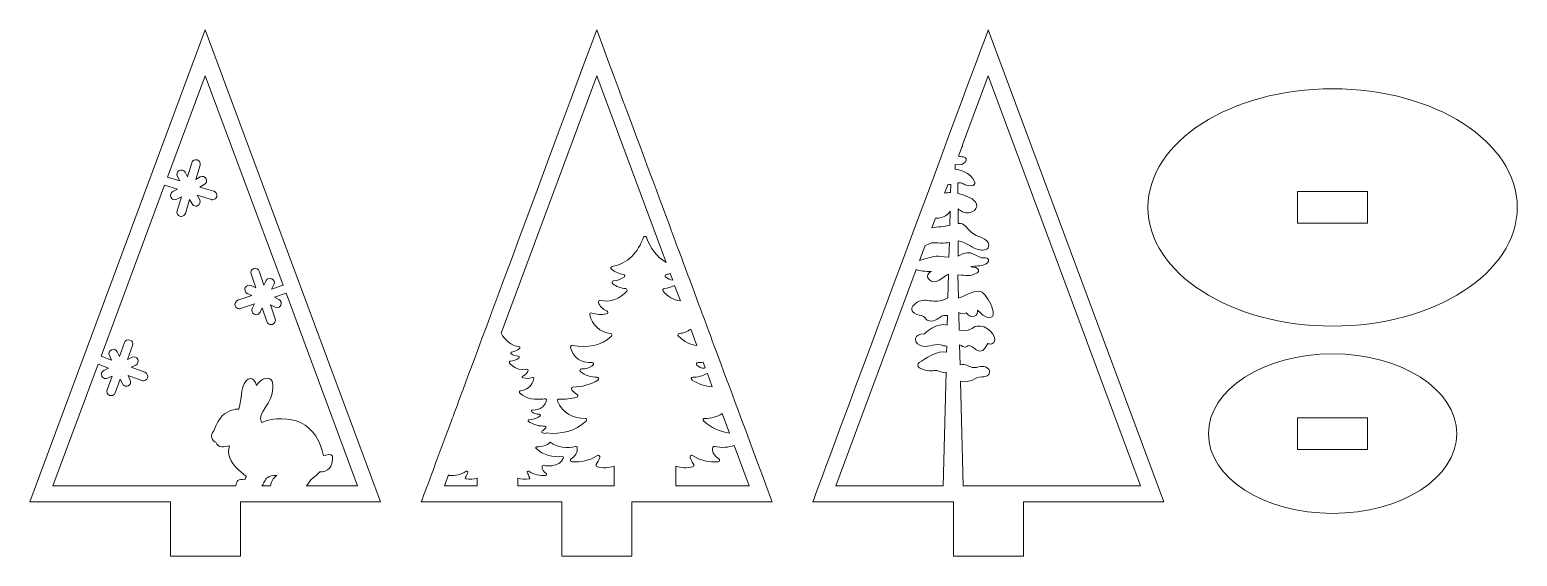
# Model space of a CAD drawing. Header units: inches. Extents: x 439 to 864, y -152 to -2.
import ezdxf

# ---------------------------------------------------------------- set-up
doc = ezdxf.new("R2010")
doc.units = ezdxf.units.IN
doc.header["$MEASUREMENT"] = 0
doc.layers.add('_U+0421_U+043B_U+043E_U+0439 1', color=7, linetype='Continuous')

# ---------------------------------------------------------------- blocks, each defined once
blk = doc.blocks.new('block 2')
at = {"layer": '_U+0421_U+043B_U+043E_U+0439 1', "color": 1, "lineweight": 5, "true_color": 0xff1200}
blk.add_lwpolyline([(488.97, -2.16), (438.86, -136.88), (479.02, -136.88), (479.02, -152.4), (499.02, -152.4), (499.02, -136.88), (539.08, -136.88), (488.97, -2.16)], dxfattribs=at)
for points, knots in [([(525.28, -123.88), (525.21, -123.01), (523.52, -123.49), (522.76, -123.73), (522.02, -119.68), (519.9, -116.08), (516.16, -114.28), (513.19, -112.85), (508.49, -112.72), (505.08, -114.28), (503.65, -111.07), (508.33, -109.03), (508.33, -104.3), (508.33, -103.32), (508.38, -101.19), (506.07, -101.65), (505.05, -101.84), (504.21, -102.82), (503.61, -103.7), (503.33, -102.26), (502.5, -101.68), (501.83, -101.68), (500.98, -101.7), (500.42, -102.7), (500.11, -103.24), (499.24, -104.77), (499.46, -106.98), (498.58, -110.41), (497.9, -110.39), (497.21, -110.51), (496.59, -110.72), (494.54, -111.4), (492.96, -112.46), (491.45, -116.6), (490.2, -117.81), (490.94, -119.7), (492.02, -119.88), (492.71, -121.69), (494.48, -121.09), (495.91, -120.94), (495.11, -123.11), (496.23, -125.66), (498.07, -127.32), (498.9, -128.08), (499.74, -128.98), (500.74, -129.55), (500.58, -129.85), (500.44, -130.18), (500.32, -130.58), (498.36, -130.17), (497.8, -131), (497.71, -132.29), (497.71, -132.29), (445.46, -132.29), (445.46, -132.29), (445.46, -132.29), (458.35, -97.63), (458.35, -97.63), (458.35, -97.63), (461.36, -98.74), (461.36, -98.74), (461.36, -98.74), (460.03, -99.35), (460.03, -99.35), (459.42, -99.64), (459.14, -100.37), (459.43, -100.99), (459.64, -101.44), (460.09, -101.71), (460.55, -101.71), (460.73, -101.71), (460.9, -101.67), (461.07, -101.59), (461.07, -101.59), (462.39, -100.98), (462.39, -100.98), (462.39, -100.98), (460.95, -104.92), (460.95, -104.92), (460.71, -105.55), (461.04, -106.26), (461.68, -106.5), (461.82, -106.55), (461.97, -106.57), (462.11, -106.57), (462.61, -106.57), (463.08, -106.27), (463.27, -105.77), (463.27, -105.77), (464.71, -101.83), (464.71, -101.83), (464.71, -101.83), (465.32, -103.15), (465.32, -103.15), (465.53, -103.6), (465.98, -103.87), (466.45, -103.87), (466.62, -103.87), (466.8, -103.83), (466.96, -103.76), (467.58, -103.47), (467.85, -102.74), (467.56, -102.12), (467.56, -102.12), (466.95, -100.79), (466.95, -100.79), (466.95, -100.79), (470.89, -102.24), (470.89, -102.24), (471.03, -102.29), (471.17, -102.32), (471.31, -102.32), (471.82, -102.32), (472.29, -102.01), (472.47, -101.5), (472.71, -100.87), (472.38, -100.16), (471.74, -99.92), (471.74, -99.92), (467.8, -98.47), (467.8, -98.47), (467.8, -98.47), (469.13, -97.86), (469.13, -97.86), (469.74, -97.58), (470.01, -96.84), (469.73, -96.22), (469.44, -95.61), (468.71, -95.33), (468.09, -95.62), (468.09, -95.62), (466.77, -96.23), (466.77, -96.23), (466.77, -96.23), (468.21, -92.3), (468.21, -92.3), (468.45, -91.66), (468.12, -90.95), (467.48, -90.71), (466.84, -90.48), (466.13, -90.81), (465.89, -91.45), (465.89, -91.45), (464.45, -95.38), (464.45, -95.38), (464.45, -95.38), (463.84, -94.06), (463.84, -94.06), (463.55, -93.44), (462.82, -93.17), (462.2, -93.46), (461.58, -93.74), (461.31, -94.48), (461.6, -95.1), (461.6, -95.1), (462.21, -96.42), (462.21, -96.42), (462.21, -96.42), (459.21, -95.32), (459.21, -95.32), (459.21, -95.32), (477.36, -46.53), (477.36, -46.53), (477.36, -46.53), (481.01, -47.65), (481.01, -47.65), (481.01, -47.65), (479.72, -48.33), (479.72, -48.33), (479.12, -48.65), (478.89, -49.4), (479.21, -50), (479.43, -50.42), (479.86, -50.66), (480.3, -50.66), (480.49, -50.66), (480.69, -50.61), (480.88, -50.51), (480.88, -50.51), (482.17, -49.83), (482.17, -49.83), (482.17, -49.83), (480.94, -53.83), (480.94, -53.83), (480.74, -54.49), (481.11, -55.18), (481.76, -55.38), (481.88, -55.41), (482, -55.43), (482.12, -55.43), (482.65, -55.43), (483.14, -55.09), (483.3, -54.56), (483.3, -54.56), (484.53, -50.55), (484.53, -50.55), (484.53, -50.55), (485.21, -51.83), (485.21, -51.83), (485.43, -52.25), (485.86, -52.49), (486.3, -52.49), (486.5, -52.49), (486.7, -52.44), (486.88, -52.35), (487.48, -52.02), (487.71, -51.28), (487.39, -50.68), (487.39, -50.68), (486.71, -49.39), (486.71, -49.39), (486.71, -49.39), (490.72, -50.61), (490.72, -50.61), (490.84, -50.65), (490.96, -50.67), (491.08, -50.67), (491.61, -50.67), (492.1, -50.33), (492.26, -49.79), (492.46, -49.14), (492.09, -48.45), (491.44, -48.25), (491.44, -48.25), (487.43, -47.03), (487.43, -47.03), (487.43, -47.03), (488.72, -46.34), (488.72, -46.34), (489.32, -46.02), (489.55, -45.28), (489.23, -44.67), (488.91, -44.07), (488.16, -43.84), (487.56, -44.16), (487.56, -44.16), (486.27, -44.85), (486.27, -44.85), (486.27, -44.85), (487.5, -40.84), (487.5, -40.84), (487.69, -40.18), (487.33, -39.5), (486.67, -39.3), (486.02, -39.1), (485.33, -39.47), (485.13, -40.11), (485.13, -40.11), (483.91, -44.13), (483.91, -44.13), (483.91, -44.13), (483.22, -42.84), (483.22, -42.84), (482.9, -42.23), (482.16, -42.01), (481.56, -42.33), (480.95, -42.65), (480.72, -43.4), (481.04, -44), (481.04, -44), (481.73, -45.29), (481.73, -45.29), (481.73, -45.29), (478.22, -44.21), (478.22, -44.21), (478.22, -44.21), (488.97, -15.31), (488.97, -15.31), (488.97, -15.31), (511.19, -75.06), (511.19, -75.06), (511.19, -75.06), (507.94, -76.15), (507.94, -76.15), (507.94, -76.15), (508.59, -74.84), (508.59, -74.84), (508.89, -74.23), (508.64, -73.49), (508.03, -73.19), (507.42, -72.88), (506.68, -73.13), (506.38, -73.74), (506.38, -73.74), (505.73, -75.05), (505.73, -75.05), (505.73, -75.05), (504.4, -71.07), (504.4, -71.07), (504.18, -70.42), (503.48, -70.08), (502.84, -70.29), (502.19, -70.51), (501.84, -71.2), (502.06, -71.85), (502.06, -71.85), (503.39, -75.83), (503.39, -75.83), (503.39, -75.83), (502.08, -75.18), (502.08, -75.18), (501.47, -74.87), (500.73, -75.12), (500.43, -75.73), (500.12, -76.34), (500.37, -77.09), (500.98, -77.39), (500.98, -77.39), (502.28, -78.04), (502.28, -78.04), (502.28, -78.04), (498.31, -79.37), (498.31, -79.37), (497.66, -79.58), (497.31, -80.29), (497.53, -80.93), (497.7, -81.45), (498.18, -81.77), (498.7, -81.77), (498.83, -81.77), (498.96, -81.75), (499.09, -81.71), (499.09, -81.71), (503.07, -80.38), (503.07, -80.38), (503.07, -80.38), (502.42, -81.69), (502.42, -81.69), (502.11, -82.3), (502.36, -83.04), (502.97, -83.34), (503.15, -83.43), (503.34, -83.47), (503.52, -83.47), (503.97, -83.47), (504.41, -83.22), (504.63, -82.79), (504.63, -82.79), (505.28, -81.48), (505.28, -81.48), (505.28, -81.48), (506.61, -85.46), (506.61, -85.46), (506.78, -85.98), (507.26, -86.3), (507.78, -86.3), (507.91, -86.3), (508.04, -86.28), (508.17, -86.24), (508.81, -86.02), (509.16, -85.32), (508.95, -84.67), (508.95, -84.67), (507.62, -80.7), (507.62, -80.7), (507.62, -80.7), (508.92, -81.35), (508.92, -81.35), (509.1, -81.44), (509.29, -81.48), (509.47, -81.48), (509.93, -81.48), (510.36, -81.23), (510.58, -80.79), (510.88, -80.18), (510.64, -79.44), (510.02, -79.14), (510.02, -79.14), (508.72, -78.49), (508.72, -78.49), (508.72, -78.49), (512.05, -77.37), (512.05, -77.37), (512.05, -77.37), (532.48, -132.29), (532.48, -132.29), (532.48, -132.29), (517.94, -132.29), (517.94, -132.29), (518.29, -131.71), (518.82, -130.82), (519.83, -130.05), (520.22, -129.73), (521.24, -128.92), (521.67, -128.32), (523.97, -128.44), (525.54, -126.97), (525.28, -123.88)], [0, 0, 0, 0, 1, 1, 1, 2, 2, 2, 3, 3, 3, 4, 4, 4, 5, 5, 5, 6, 6, 6, 7, 7, 7, 8, 8, 8, 9, 9, 9, 10, 10, 10, 11, 11, 11, 12, 12, 12, 13, 13, 13, 14, 14, 14, 15, 15, 15, 16, 16, 16, 17, 17, 17, 18, 18, 18, 19, 19, 19, 20, 20, 20, 21, 21, 21, 22, 22, 22, 23, 23, 23, 24, 24, 24, 25, 25, 25, 26, 26, 26, 27, 27, 27, 28, 28, 28, 29, 29, 29, 30, 30, 30, 31, 31, 31, 32, 32, 32, 33, 33, 33, 34, 34, 34, 35, 35, 35, 36, 36, 36, 37, 37, 37, 38, 38, 38, 39, 39, 39, 40, 40, 40, 41, 41, 41, 42, 42, 42, 43, 43, 43, 44, 44, 44, 45, 45, 45, 46, 46, 46, 47, 47, 47, 48, 48, 48, 49, 49, 49, 50, 50, 50, 51, 51, 51, 52, 52, 52, 53, 53, 53, 54, 54, 54, 55, 55, 55, 56, 56, 56, 57, 57, 57, 58, 58, 58, 59, 59, 59, 60, 60, 60, 61, 61, 61, 62, 62, 62, 63, 63, 63, 64, 64, 64, 65, 65, 65, 66, 66, 66, 67, 67, 67, 68, 68, 68, 69, 69, 69, 70, 70, 70, 71, 71, 71, 72, 72, 72, 73, 73, 73, 74, 74, 74, 75, 75, 75, 76, 76, 76, 77, 77, 77, 78, 78, 78, 79, 79, 79, 80, 80, 80, 81, 81, 81, 82, 82, 82, 83, 83, 83, 84, 84, 84, 85, 85, 85, 86, 86, 86, 87, 87, 87, 88, 88, 88, 89, 89, 89, 90, 90, 90, 91, 91, 91, 92, 92, 92, 93, 93, 93, 94, 94, 94, 95, 95, 95, 96, 96, 96, 97, 97, 97, 98, 98, 98, 99, 99, 99, 100, 100, 100, 101, 101, 101, 102, 102, 102, 103, 103, 103, 104, 104, 104, 105, 105, 105, 106, 106, 106, 107, 107, 107, 108, 108, 108, 109, 109, 109, 110, 110, 110, 111, 111, 111, 112, 112, 112, 113, 113, 113, 114, 114, 114, 115, 115, 115, 116, 116, 116, 117, 117, 117, 118, 118, 118, 119, 119, 119, 120, 120, 120, 121, 121, 121, 122, 122, 122, 123, 123, 123, 124, 124, 124, 125, 125, 125, 126, 126, 126, 127, 127, 127, 128, 128, 128, 129, 129, 129, 129]), ([(507.64, -132.29), (507.64, -132.29), (505.19, -132.29), (505.19, -132.29), (505.52, -131.92), (505.6, -131.47), (505.88, -131.11), (505.88, -131.11), (505.88, -131.11), (505.89, -131.1), (506.32, -130.19), (506.84, -129.36), (509.41, -129.36), (508.41, -129.99), (507.69, -131.26), (507.64, -132.29)], [0, 0, 0, 0, 1, 1, 1, 2, 2, 2, 3, 3, 3, 4, 4, 4, 5, 5, 5, 5])]:
    blk.add_open_spline(points, degree=3, knots=knots, dxfattribs=at)

msp = doc.modelspace()

# ---------------------------------------------------------------- linework, layer by layer
at = {"layer": '_U+0421_U+043B_U+043E_U+0439 1', "color": 1, "lineweight": 5, "true_color": 0xff1200}
for points in [[(820.98, -48.36), (800.98, -48.36), (800.98, -57.36), (820.98, -57.36), (820.98, -48.36)], [(820.98, -112.92), (800.98, -112.92), (800.98, -121.92), (820.98, -121.92), (820.98, -112.92)]]:
    msp.add_lwpolyline(points, dxfattribs=at)
for points, knots in [([(600.8, -2.16), (557.4, -118.82), (562.35, -105.51), (558.67, -115.43), (558.66, -115.43), (558.66, -115.44), (558.66, -115.44), (558.66, -115.44), (558.63, -115.52), (558.63, -115.52), (558.63, -115.53), (558.63, -115.53), (558.63, -115.53), (555.73, -123.34), (552.19, -132.82), (550.69, -136.88), (550.69, -136.88), (590.85, -136.88), (590.85, -136.88), (590.85, -136.88), (590.85, -152.4), (590.85, -152.4), (590.85, -152.4), (610.85, -152.4), (610.85, -152.4), (610.85, -152.4), (610.85, -136.88), (610.85, -136.88), (610.85, -136.88), (650.91, -136.88), (650.91, -136.88), (619.78, -53.19), (636.7, -98.68), (600.8, -2.16)], [0, 0, 0, 0, 1, 1, 1, 2, 2, 2, 3, 3, 3, 4, 4, 4, 5, 5, 5, 6, 6, 6, 7, 7, 7, 8, 8, 8, 9, 9, 9, 10, 10, 10, 11, 11, 11, 11]), ([(712.63, -2.16), (712.63, -2.16), (663.89, -133.18), (662.52, -136.88), (665, -136.88), (701.28, -136.88), (702.68, -136.88), (702.68, -136.88), (702.68, -152.4), (702.68, -152.4), (702.68, -152.4), (722.68, -152.4), (722.68, -152.4), (722.68, -152.4), (722.68, -136.88), (722.68, -136.88), (722.68, -136.88), (762.74, -136.88), (762.74, -136.88), (762.74, -136.88), (712.63, -2.16), (712.63, -2.16)], [0, 0, 0, 0, 1, 1, 1, 2, 2, 2, 3, 3, 3, 4, 4, 4, 5, 5, 5, 6, 6, 6, 7, 7, 7, 7]), ([(614.99, -61.34), (614.85, -60.94), (614.28, -60.94), (614.14, -61.34), (612.75, -65.55), (609.57, -69.05), (605.21, -69.69), (604.82, -69.75), (604.69, -70.24), (605, -70.49), (605.99, -71.29), (607.16, -71.78), (608.41, -71.98), (608.81, -72.04), (608.93, -72.57), (608.59, -72.79), (607.69, -73.38), (606.66, -73.73), (605.59, -73.82), (605.19, -73.85), (605.02, -74.37), (605.35, -74.62), (606.42, -75.45), (607.71, -75.91), (609.06, -76.02), (609.42, -76.05), (609.6, -76.46), (609.38, -76.74), (607.53, -79.06), (604.6, -80.02), (601.79, -79.39), (601.46, -79.32), (601.17, -79.64), (601.27, -79.96), (601.64, -81.09), (602.54, -81.9), (603.66, -82.38), (604.06, -82.56), (604, -83.14), (603.58, -83.23), (602.16, -83.54), (600.72, -83.44), (599.37, -82.99), (599.05, -82.88), (598.72, -83.16), (598.79, -83.5), (599.38, -86.34), (601.79, -88.57), (604.73, -88.85), (605.11, -88.89), (605.27, -89.35), (605, -89.62), (602.02, -92.49), (598.34, -92.84), (593.81, -92.28), (593.51, -92.24), (593.26, -92.52), (593.32, -92.83), (593.94, -95.73), (596.53, -97.34), (599.4, -97.1), (599.83, -97.07), (600.05, -97.61), (599.72, -97.89), (598.8, -98.66), (597.64, -99.01), (596.48, -98.93), (596.04, -98.89), (595.82, -99.44), (596.16, -99.72), (597.5, -100.81), (599.15, -101.34), (600.86, -101.31), (601.32, -101.3), (601.5, -101.9), (601.11, -102.14), (599, -103.43), (596.55, -104.14), (593.99, -104.13), (593.61, -104.13), (593.41, -104.57), (593.65, -104.87), (594.09, -105.4), (594.61, -105.85), (595.19, -106.2), (595.53, -106.4), (595.47, -106.91), (595.09, -107.02), (593.44, -107.48), (591.72, -107.66), (589.99, -107.56), (589.65, -107.54), (589.42, -107.88), (589.56, -108.19), (590.95, -111.43), (594.08, -113.17), (597.47, -113.05), (597.88, -113.03), (598.09, -113.55), (597.78, -113.82), (594.69, -116.65), (590.61, -117.78), (586.49, -117.21), (586.32, -117.19), (586.17, -117.26), (586.07, -117.38), (585.81, -117.33), (585.55, -117.27), (585.3, -117.2), (585.04, -117.13), (585, -116.79), (585.23, -116.66), (585.61, -116.43), (585.96, -116.13), (586.25, -115.78), (586.4, -115.58), (586.27, -115.29), (586.02, -115.29), (585.4, -115.29), (584.63, -115.23), (583.78, -115.02), (582.77, -114.76), (581.95, -114.36), (581.32, -113.98), (581.07, -113.82), (581.18, -113.43), (581.48, -113.43), (582.18, -113.45), (583.07, -113.33), (583.96, -112.82), (584.2, -112.68), (584.41, -112.54), (584.6, -112.38), (584.82, -112.2), (584.67, -111.84), (584.39, -111.86), (584.03, -111.89), (583.6, -111.87), (583.14, -111.7), (582.77, -111.57), (582.48, -111.38), (582.25, -111.18), (582.03, -111), (582.18, -110.64), (582.46, -110.66), (583.67, -110.76), (584.84, -110.36), (585.61, -109.52), (586.17, -108.91), (586.87, -107.41), (586.14, -107.49), (585.93, -107.51), (585.67, -107.54), (585.38, -107.55), (583.47, -107.67), (580.96, -107.84), (578.77, -105.73), (578.59, -105.56), (578.7, -105.25), (578.95, -105.23), (580.67, -105.06), (582.06, -103.89), (582.63, -102.45), (582.74, -102.18), (582.81, -101.93), (582.86, -101.7), (582.9, -101.48), (582.69, -101.29), (582.47, -101.37), (581.59, -101.67), (580.64, -101.73), (579.71, -101.53), (579.42, -101.47), (579.39, -101.08), (579.65, -100.97), (580.39, -100.65), (580.98, -100.12), (581.23, -99.37), (581.29, -99.16), (581.1, -98.95), (580.88, -99), (577.59, -99.73), (575, -96.86), (576.09, -96.78), (576.98, -96.71), (577.83, -96.4), (578.54, -95.85), (578.75, -95.69), (578.64, -95.35), (578.38, -95.33), (577.67, -95.27), (577, -95.04), (576.4, -94.65), (576.18, -94.51), (576.26, -94.16), (576.52, -94.12), (577.35, -93.98), (578.11, -93.66), (578.77, -93.13), (578.98, -92.97), (578.89, -92.65), (578.63, -92.61), (576.35, -92.27), (574.57, -90.76), (573.48, -88.77), (573.48, -88.77), (600.8, -15.31), (600.8, -15.31), (600.8, -15.31), (620.6, -68.56), (620.6, -68.56), (617.94, -67.07), (616, -64.39), (614.99, -61.34)], [0, 0, 0, 0, 1, 1, 1, 2, 2, 2, 3, 3, 3, 4, 4, 4, 5, 5, 5, 6, 6, 6, 7, 7, 7, 8, 8, 8, 9, 9, 9, 10, 10, 10, 11, 11, 11, 12, 12, 12, 13, 13, 13, 14, 14, 14, 15, 15, 15, 16, 16, 16, 17, 17, 17, 18, 18, 18, 19, 19, 19, 20, 20, 20, 21, 21, 21, 22, 22, 22, 23, 23, 23, 24, 24, 24, 25, 25, 25, 26, 26, 26, 27, 27, 27, 28, 28, 28, 29, 29, 29, 30, 30, 30, 31, 31, 31, 32, 32, 32, 33, 33, 33, 34, 34, 34, 35, 35, 35, 36, 36, 36, 37, 37, 37, 38, 38, 38, 39, 39, 39, 40, 40, 40, 41, 41, 41, 42, 42, 42, 43, 43, 43, 44, 44, 44, 45, 45, 45, 46, 46, 46, 47, 47, 47, 48, 48, 48, 49, 49, 49, 50, 50, 50, 51, 51, 51, 52, 52, 52, 53, 53, 53, 54, 54, 54, 55, 55, 55, 56, 56, 56, 57, 57, 57, 58, 58, 58, 59, 59, 59, 60, 60, 60, 61, 61, 61, 62, 62, 62, 63, 63, 63, 64, 64, 64, 65, 65, 65, 66, 66, 66, 67, 67, 67, 68, 68, 68, 69, 69, 69, 70, 70, 70, 71, 71, 71, 71]), ([(705.45, -132.29), (705.45, -132.29), (704.7, -102.41), (704.7, -102.41), (707.59, -103.2), (708.84, -101.25), (710.75, -101.19), (711.54, -101.16), (712.28, -101.28), (712.77, -100.51), (713.74, -98.94), (711.71, -98.01), (710.46, -98.26), (709.63, -98.42), (708.92, -98.66), (708.05, -98.5), (706.86, -98.29), (706.17, -97.33), (704.57, -97.81), (704.57, -97.81), (704.43, -92.08), (704.43, -92.08), (705, -92.3), (705.47, -92.83), (706.12, -92.7), (706.93, -92.55), (706.53, -92.09), (707.46, -92.37), (709.02, -92.84), (710.5, -95.96), (712.47, -91.65), (712.79, -91.83), (713.17, -91.91), (713.63, -91.77), (715.87, -91.09), (713.36, -86.87), (710.31, -86.71), (707.51, -86.56), (709.11, -88.26), (704.32, -87.9), (704.32, -87.9), (704.2, -82.9), (704.2, -82.9), (704.21, -82.89), (704.22, -82.87), (704.23, -82.85), (704.94, -83.24), (705.68, -83.38), (706.35, -82.94), (707.77, -84.92), (709.92, -83.82), (709.51, -82.21), (710.47, -82.78), (711.08, -83.86), (712.25, -84.16), (716.4, -85.25), (712.42, -77.61), (710.45, -76.84), (708.85, -76.21), (704.22, -78.88), (704.09, -78.77), (704.09, -78.77), (703.92, -72.12), (703.92, -72.12), (706.67, -72.18), (706.89, -72.78), (709.48, -71.57), (710.3, -71.19), (709.78, -70.12), (709.06, -70.04), (705.98, -69.71), (709.09, -69.65), (710.26, -69.5), (711.07, -69.39), (711.66, -69.18), (712.35, -68.75), (713.2, -68.24), (712.61, -67.11), (711.72, -67.25), (709.18, -67.63), (708.08, -64.13), (704.06, -66.76), (704.06, -66.76), (704.06, -62.37), (704.06, -62.37), (707.27, -63.07), (708, -64.66), (710.21, -64.98), (711.35, -65.15), (712.82, -65.02), (712.79, -63.51), (712.76, -61.66), (709.34, -61.34), (707.73, -59.93), (706.26, -58.65), (705.97, -57.22), (704.05, -57.43), (704.05, -57.4), (704.06, -57.36), (704.06, -57.33), (704.06, -57.33), (704.06, -53.26), (704.06, -53.26), (704.47, -53.59), (704.87, -53.95), (705.19, -54.08), (708.03, -55.23), (710.35, -52.98), (708.95, -51.26), (707.98, -50.08), (705.85, -49.32), (703.97, -48.92), (703.97, -48.92), (703.97, -45.8), (703.97, -45.8), (706.21, -45.91), (705.08, -46.58), (707.96, -46.68), (708.46, -46.7), (708.94, -46.14), (708.76, -45.64), (707.69, -42.72), (703.71, -41.98), (703.16, -41.95), (703.16, -41.95), (703.13, -40.85), (703.13, -40.85), (703.13, -40.85), (703.21, -40.62), (703.21, -40.62), (706.15, -41.23), (707.27, -38.69), (705.56, -38.46), (704.89, -38.38), (704.42, -38.32), (704.09, -38.27), (704.09, -38.27), (705.06, -35.66), (705.06, -35.66), (705.24, -35.48), (705.34, -35.23), (705.31, -34.98), (705.31, -34.98), (712.63, -15.31), (712.63, -15.31), (712.63, -15.31), (756.14, -132.29), (756.14, -132.29), (756.14, -132.29), (705.45, -132.29), (705.45, -132.29)], [0, 0, 0, 0, 1, 1, 1, 2, 2, 2, 3, 3, 3, 4, 4, 4, 5, 5, 5, 6, 6, 6, 7, 7, 7, 8, 8, 8, 9, 9, 9, 10, 10, 10, 11, 11, 11, 12, 12, 12, 13, 13, 13, 14, 14, 14, 15, 15, 15, 16, 16, 16, 17, 17, 17, 18, 18, 18, 19, 19, 19, 20, 20, 20, 21, 21, 21, 22, 22, 22, 23, 23, 23, 24, 24, 24, 25, 25, 25, 26, 26, 26, 27, 27, 27, 28, 28, 28, 29, 29, 29, 30, 30, 30, 31, 31, 31, 32, 32, 32, 33, 33, 33, 34, 34, 34, 35, 35, 35, 36, 36, 36, 37, 37, 37, 38, 38, 38, 39, 39, 39, 40, 40, 40, 41, 41, 41, 42, 42, 42, 43, 43, 43, 44, 44, 44, 45, 45, 45, 46, 46, 46, 47, 47, 47, 48, 48, 48, 49, 49, 49, 50, 50, 50, 50]), ([(863.72, -52.86), (863.72, -71.56), (840.1, -86.72), (810.98, -86.72), (781.85, -86.72), (758.24, -71.56), (758.24, -52.86), (758.24, -34.15), (781.85, -18.99), (810.98, -18.99), (840.1, -18.99), (863.72, -34.15), (863.72, -52.86)], [0, 0, 0, 0, 1, 1, 1, 2, 2, 2, 3, 3, 3, 4, 4, 4, 4]), ([(701.94, -46.27), (701.94, -46.27), (701.88, -48.61), (701.88, -48.61), (701.29, -48.61), (700.71, -48.68), (700.17, -48.81), (700.17, -48.81), (701.13, -46.24), (701.13, -46.24), (701.44, -46.28), (701.72, -46.3), (701.94, -46.27)], [0, 0, 0, 0, 1, 1, 1, 2, 2, 2, 3, 3, 3, 4, 4, 4, 4]), ([(697.53, -55.91), (697.6, -55.93), (697.67, -55.94), (697.75, -55.94), (699.88, -55.9), (701.32, -54.76), (701.74, -53.91), (701.74, -53.91), (701.64, -57.91), (701.64, -57.91), (699.97, -58.35), (698.22, -58.43), (696.5, -58.67), (696.5, -58.67), (697.53, -55.91), (697.53, -55.91)], [0, 0, 0, 0, 1, 1, 1, 2, 2, 2, 3, 3, 3, 4, 4, 4, 5, 5, 5, 5]), ([(694.64, -63.69), (695.23, -63.5), (695.81, -63.25), (696.46, -62.97), (697.69, -62.95), (700.25, -63.15), (701.52, -62.85), (701.52, -62.85), (701.41, -67.05), (701.41, -67.05), (697.16, -66.74), (698.66, -66.3), (693.02, -68.03), (693.02, -68.03), (694.64, -63.69), (694.64, -63.69)], [0, 0, 0, 0, 1, 1, 1, 2, 2, 2, 3, 3, 3, 4, 4, 4, 5, 5, 5, 5]), ([(621.78, -71.73), (621.78, -71.73), (622.5, -73.65), (622.5, -73.65), (621.81, -73.48), (621.15, -73.19), (620.54, -72.79), (620.2, -72.57), (620.32, -72.04), (620.72, -71.98), (621.08, -71.92), (621.44, -71.84), (621.78, -71.73)], [0, 0, 0, 0, 1, 1, 1, 2, 2, 2, 3, 3, 3, 4, 4, 4, 4]), ([(669.12, -132.29), (669.12, -132.29), (692.06, -70.62), (692.06, -70.62), (693.04, -71.07), (694.8, -71.15), (696.4, -71.1), (695.5, -71.67), (694.8, -72.33), (695.63, -73.35), (697.41, -75.53), (699.86, -72.39), (701.29, -71.94), (701.29, -71.94), (701.12, -78.67), (701.12, -78.67), (696.5, -81.01), (694.85, -77.95), (691.81, -80.29), (690.72, -81.13), (690.25, -82.24), (691.56, -83.08), (692.38, -83.6), (693.41, -83.54), (694.16, -84.01), (694.9, -84.48), (694.73, -85.06), (695.81, -85.27), (696.62, -85.43), (697.33, -85.17), (698.04, -84.77), (699.38, -84.01), (699.1, -83.56), (700.99, -83.71), (700.99, -83.71), (700.92, -86.42), (700.92, -86.42), (700.21, -86.26), (699.46, -86.26), (698.71, -86.44), (697.51, -86.72), (695.47, -87.68), (694.42, -88.91), (691.33, -89.01), (691.22, -91.21), (693.06, -92.19), (695.13, -93.27), (696.9, -91.55), (698.96, -92.08), (699.58, -92.24), (700.19, -92.41), (700.77, -92.45), (700.77, -92.45), (700.72, -94.12), (700.72, -94.12), (698.29, -93.56), (694.35, -96.08), (692.9, -97.16), (692.47, -97.49), (692.27, -98.31), (692.9, -98.59), (696.52, -100.18), (696.56, -99.15), (697.91, -99.39), (698.74, -99.53), (699.26, -100.22), (700.57, -99.89), (700.57, -99.89), (699.76, -132.29), (699.76, -132.29), (699.76, -132.29), (669.12, -132.29), (669.12, -132.29)], [0, 0, 0, 0, 1, 1, 1, 2, 2, 2, 3, 3, 3, 4, 4, 4, 5, 5, 5, 6, 6, 6, 7, 7, 7, 8, 8, 8, 9, 9, 9, 10, 10, 10, 11, 11, 11, 12, 12, 12, 13, 13, 13, 14, 14, 14, 15, 15, 15, 16, 16, 16, 17, 17, 17, 18, 18, 18, 19, 19, 19, 20, 20, 20, 21, 21, 21, 22, 22, 22, 23, 23, 23, 24, 24, 24, 24]), ([(619.75, -76.74), (619.53, -76.46), (619.71, -76.05), (620.07, -76.02), (621.13, -75.94), (622.14, -75.64), (623.04, -75.11), (623.04, -75.11), (624.68, -79.51), (624.68, -79.51), (622.79, -79.28), (621.02, -78.33), (619.75, -76.74)], [0, 0, 0, 0, 1, 1, 1, 2, 2, 2, 3, 3, 3, 4, 4, 4, 4]), ([(629.43, -92.29), (627.67, -91.99), (625.83, -91.26), (624.13, -89.61), (623.86, -89.35), (624.03, -88.89), (624.41, -88.85), (625.64, -88.73), (626.76, -88.27), (627.68, -87.59), (627.68, -87.59), (629.43, -92.29), (629.43, -92.29)], [0, 0, 0, 0, 1, 1, 1, 2, 2, 2, 3, 3, 3, 4, 4, 4, 4]), ([(631.2, -97.06), (631.2, -97.06), (631.79, -98.64), (631.79, -98.64), (631.39, -98.73), (630.76, -99.02), (629.42, -97.89), (629.08, -97.61), (629.3, -97.07), (629.74, -97.1), (630.23, -97.14), (630.73, -97.13), (631.2, -97.06)], [0, 0, 0, 0, 1, 1, 1, 2, 2, 2, 3, 3, 3, 4, 4, 4, 4]), ([(846.43, -117.42), (846.43, -129.99), (830.56, -140.18), (810.98, -140.18), (791.4, -140.18), (775.52, -129.99), (775.52, -117.42), (775.52, -104.84), (791.4, -94.65), (810.98, -94.65), (830.56, -94.65), (846.43, -104.84), (846.43, -117.42)], [0, 0, 0, 0, 1, 1, 1, 2, 2, 2, 3, 3, 3, 4, 4, 4, 4]), ([(628.25, -101.31), (630.64, -101.34), (631.47, -100.5), (632.41, -100.28), (632.41, -100.28), (633.81, -104.07), (633.81, -104.07), (631.79, -103.89), (629.78, -103.22), (628.01, -102.13), (627.62, -101.9), (627.8, -101.3), (628.25, -101.31)], [0, 0, 0, 0, 1, 1, 1, 2, 2, 2, 3, 3, 3, 4, 4, 4, 4]), ([(636.65, -111.7), (636.65, -111.7), (638.71, -117.24), (638.71, -117.24), (636, -116.88), (633.45, -115.74), (631.35, -113.82), (631.04, -113.55), (631.25, -113.03), (631.66, -113.05), (633.47, -113.11), (635.21, -112.65), (636.65, -111.7)], [0, 0, 0, 0, 1, 1, 1, 2, 2, 2, 3, 3, 3, 4, 4, 4, 4]), ([(605.73, -132.29), (605.73, -132.29), (578.29, -132.29), (578.29, -132.29), (578.29, -132.29), (578.29, -130.16), (578.29, -130.16), (579.29, -130.49), (580.36, -130.56), (581.47, -130.29), (581.67, -130.24), (581.75, -130.01), (581.64, -129.84), (581.36, -129.43), (581.14, -128.99), (580.97, -128.52), (580.88, -128.26), (581.17, -128.02), (581.4, -128.17), (582.88, -129.09), (584.58, -129.47), (586.24, -129.33), (586.53, -129.31), (586.61, -128.93), (586.37, -128.79), (585.65, -128.36), (585.11, -127.65), (585.19, -126.72), (585.2, -126.54), (585.38, -126.42), (585.55, -126.46), (586.45, -126.68), (587.2, -126.65), (587.65, -126.6), (588.36, -126.53), (589.77, -126.38), (590.72, -125.25), (590.99, -124.93), (591.16, -124.6), (591.27, -124.31), (591.36, -124.1), (591.18, -123.88), (590.96, -123.91), (588.25, -124.29), (585.56, -123.54), (583.52, -121.68), (583.32, -121.5), (583.46, -121.16), (583.73, -121.17), (585.15, -121.22), (586.51, -120.77), (587.54, -119.89), (589.49, -121.46), (592.51, -121.6), (594.7, -121.08), (594.97, -121.01), (595.23, -121.2), (595.25, -121.47), (595.37, -122.84), (594.6, -123.94), (593.47, -124.62), (593.1, -124.83), (593.23, -125.41), (593.66, -125.44), (596.18, -125.65), (598.75, -125.07), (601, -123.67), (601.36, -123.45), (601.8, -123.81), (601.66, -124.2), (601.4, -124.91), (601.06, -125.59), (600.64, -126.21), (600.47, -126.47), (600.6, -126.82), (600.9, -126.9), (602.58, -127.3), (604.21, -127.2), (605.73, -126.7), (605.73, -126.7), (605.73, -132.29), (605.73, -132.29)], [0, 0, 0, 0, 1, 1, 1, 2, 2, 2, 3, 3, 3, 4, 4, 4, 5, 5, 5, 6, 6, 6, 7, 7, 7, 8, 8, 8, 9, 9, 9, 10, 10, 10, 11, 11, 11, 12, 12, 12, 13, 13, 13, 14, 14, 14, 15, 15, 15, 16, 16, 16, 17, 17, 17, 18, 18, 18, 19, 19, 19, 20, 20, 20, 21, 21, 21, 22, 22, 22, 23, 23, 23, 24, 24, 24, 25, 25, 25, 26, 26, 26, 27, 27, 27, 27]), ([(623.4, -126.7), (624.92, -127.2), (626.55, -127.3), (628.23, -126.9), (628.53, -126.82), (628.66, -126.47), (628.49, -126.21), (628.07, -125.59), (627.73, -124.91), (627.47, -124.2), (627.33, -123.81), (627.77, -123.45), (628.13, -123.67), (630.38, -125.07), (632.96, -125.65), (635.48, -125.44), (635.91, -125.41), (636.03, -124.83), (635.66, -124.61), (633.51, -123.33), (633.5, -120.84), (634.43, -121.08), (636.43, -121.56), (638.64, -121.31), (640.03, -120.79), (640.03, -120.79), (644.31, -132.29), (644.31, -132.29), (644.31, -132.29), (623.4, -132.29), (623.4, -132.29), (623.4, -132.29), (623.4, -126.7), (623.4, -126.7)], [0, 0, 0, 0, 1, 1, 1, 2, 2, 2, 3, 3, 3, 4, 4, 4, 5, 5, 5, 6, 6, 6, 7, 7, 7, 8, 8, 8, 9, 9, 9, 10, 10, 10, 11, 11, 11, 11]), ([(566.64, -132.29), (566.64, -132.29), (557.29, -132.29), (557.29, -132.29), (557.29, -132.29), (558.45, -129.15), (558.45, -129.15), (558.49, -129.25), (558.58, -129.32), (558.7, -129.33), (560.35, -129.47), (562.05, -129.08), (563.53, -128.17), (563.77, -128.02), (564.06, -128.26), (563.96, -128.52), (563.79, -128.99), (563.57, -129.43), (563.29, -129.84), (563.18, -130.01), (563.27, -130.24), (563.47, -130.29), (564.57, -130.56), (565.65, -130.49), (566.64, -130.16), (566.64, -130.16), (566.64, -132.29), (566.64, -132.29)], [0, 0, 0, 0, 1, 1, 1, 2, 2, 2, 3, 3, 3, 4, 4, 4, 5, 5, 5, 6, 6, 6, 7, 7, 7, 8, 8, 8, 9, 9, 9, 9])]:
    msp.add_open_spline(points, degree=3, knots=knots, dxfattribs=at)

# ---------------------------------------------------------------- block references
at = {"layer": '_U+0421_U+043B_U+043E_U+0439 1'}
msp.add_blockref('block 2', (0, 0), dxfattribs=at)

doc.saveas('drawing.dxf')
